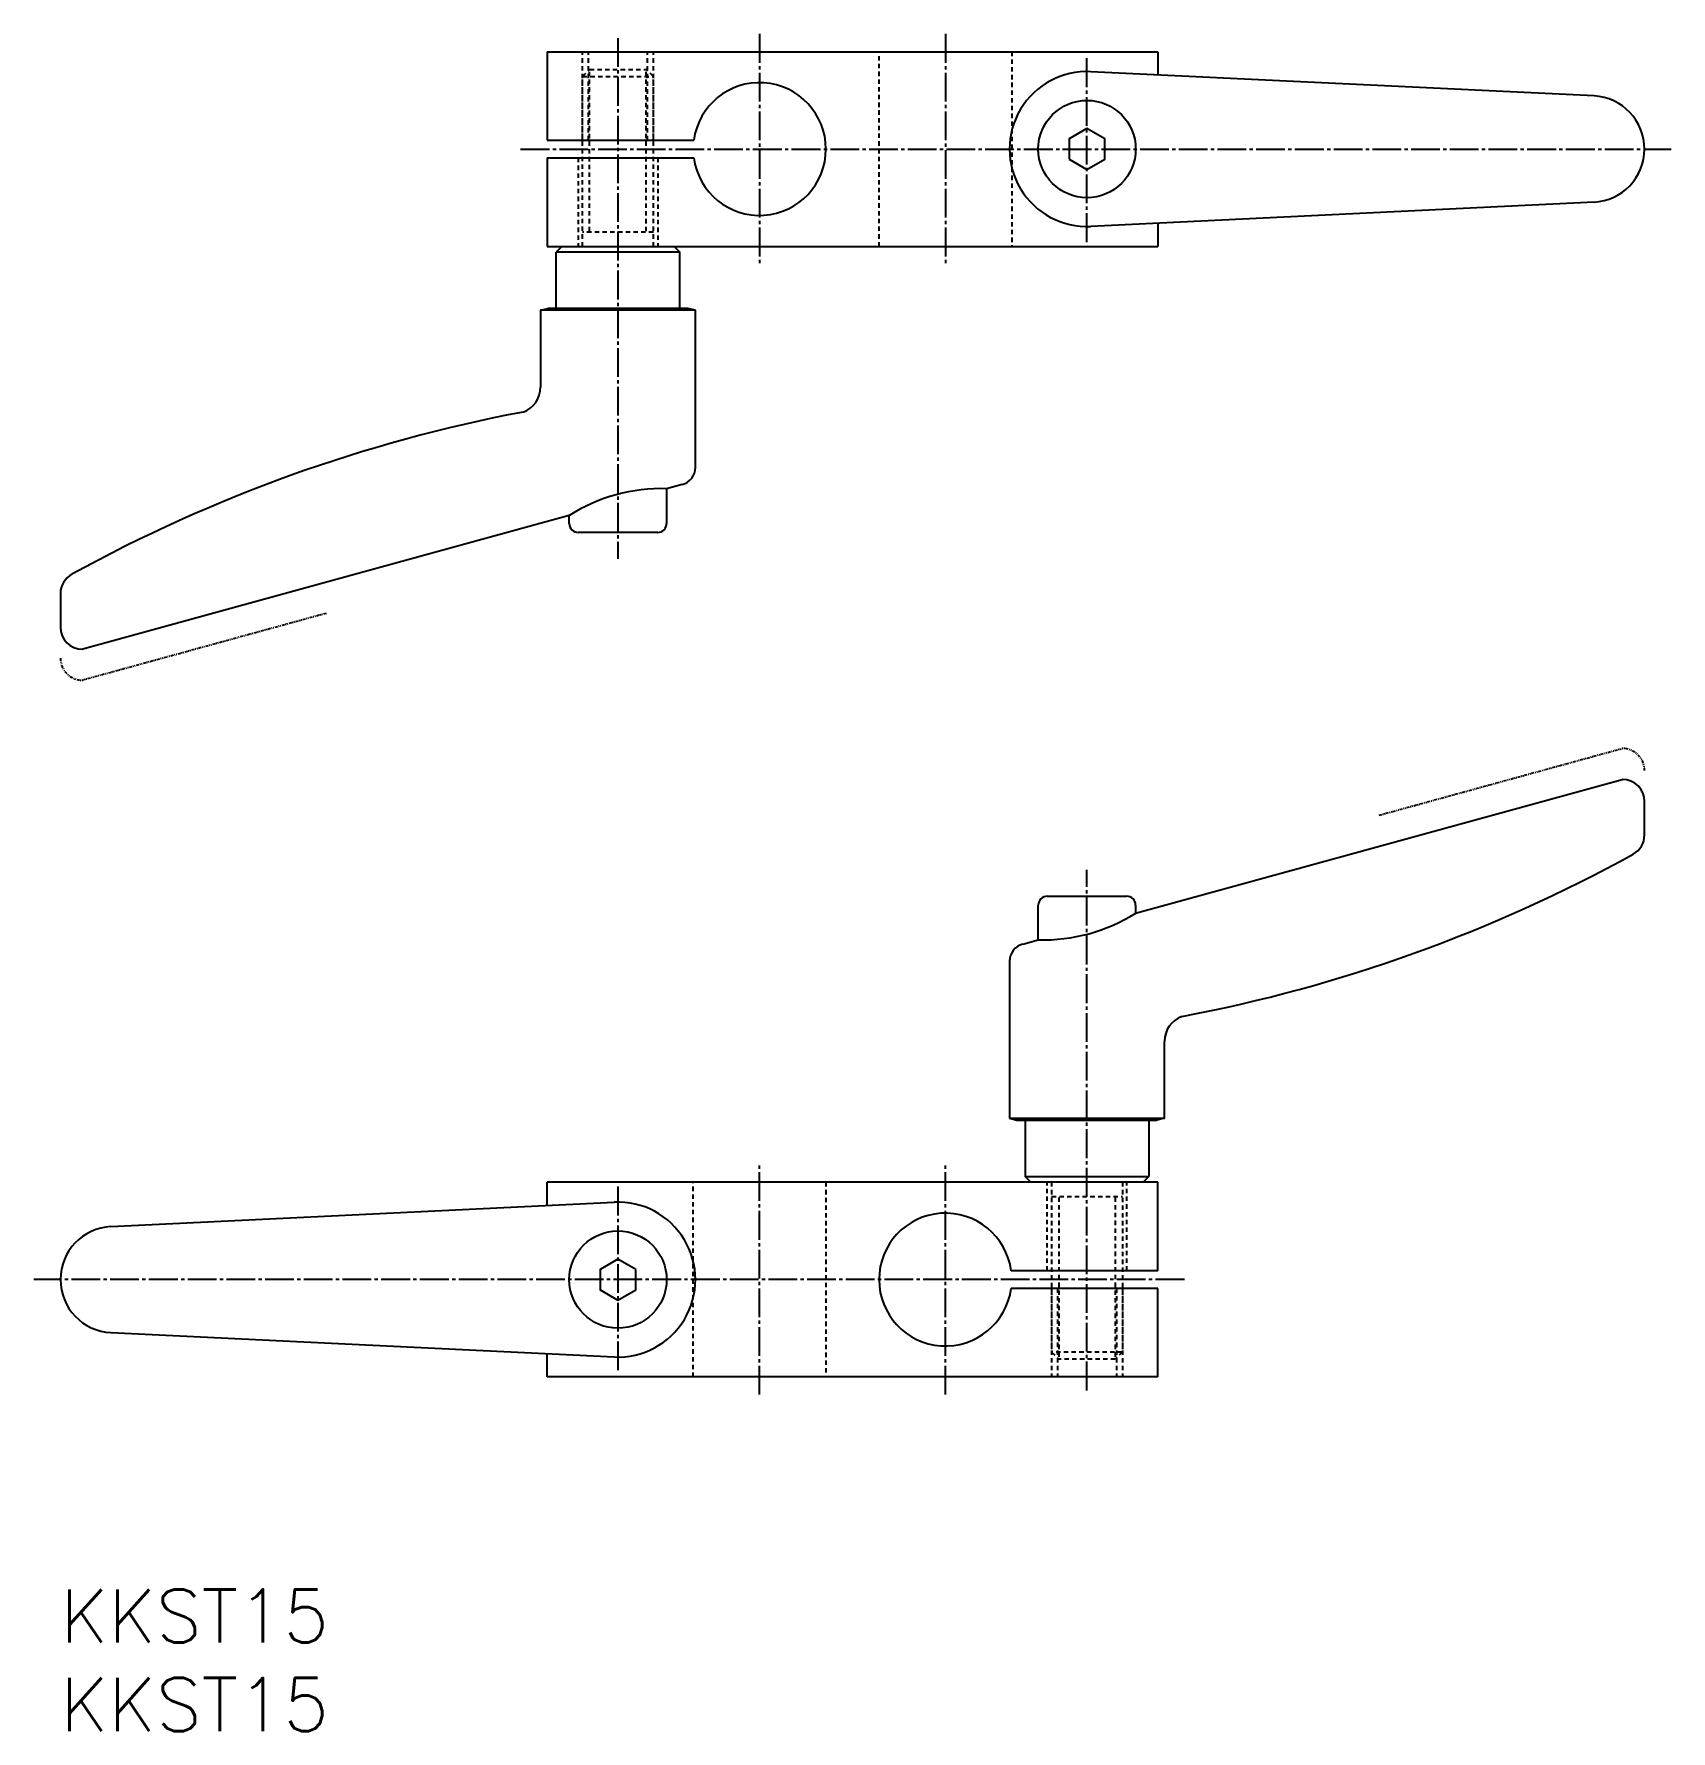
# Model space of a CAD drawing. Extents: x -412 to 703, y -2599 to -2407.
# Drawn here: x -411.8 to -226.8, y -2598.9 to -2407.2 of the extents above; entities outside this region: 6.
import ezdxf

# ---------------------------------------------------------------- set-up
doc = ezdxf.new("R2010")
doc.units = 0
doc.header["$LTSCALE"] = 0.25
doc.header["$PDMODE"] = 1
for name, pattern in [('CENTER', [17.5, 13, -1.5, 1.5, -1.5]), ('DASHED', [3.5, 2, -1.5]), ('PHANTOM', [2.5, 1.25, -0.25, 0.25, -0.25, 0.25, -0.25])]:
    doc.linetypes.add(name, pattern=pattern)
doc.layers.get('0').update_dxf_attribs({"linetype": 'CONTINUOUS'})
doc.layers.add('CENTER', color=1, linetype='CENTER')
doc.styles.get("Standard").update_dxf_attribs({"font": 'txt', "bigfont": 'BIGFONT'})

msp = doc.modelspace()

# ---------------------------------------------------------------- linework, layer by layer
at = {"color": 7, "linetype": 'CONTINUOUS'}
for p, q in [((-353.83, -2409.21), (-284.83, -2409.21)), ((-353.83, -2409.21), (-353.83, -2419.21)), ((-284.83, -2409.21), (-284.83, -2411.74)), ((-235.53, -2414.21), (-292.4, -2411.47)), ((-353.83, -2419.21), (-337.26, -2419.21)), ((-353.83, -2421.21), (-353.83, -2431.21)), ((-353.83, -2421.21), (-337.26, -2421.21)), ((-235.53, -2426.2), (-292.4, -2428.95)), ((-284.83, -2428.68), (-284.83, -2431.21)), ((-353.83, -2431.21), (-284.83, -2431.21)), ((-352.18, -2431.21), (-352.83, -2431.85)), ((-338.83, -2431.85), (-352.83, -2431.85)), ((-352.83, -2438.21), (-352.83, -2431.85)), ((-352.18, -2431.21), (-339.47, -2431.21)), ((-339.47, -2431.21), (-338.83, -2431.85)), ((-338.83, -2438.21), (-338.83, -2431.85)), ((-354.58, -2438.42), (-353.74, -2438.21)), ((-354.58, -2438.42), (-354.58, -2447.11)), ((-337.08, -2438.42), (-354.58, -2438.42)), ((-337.92, -2438.21), (-353.74, -2438.21)), ((-337.08, -2438.42), (-337.92, -2438.21)), ((-337.08, -2456.17), (-337.08, -2438.42)), ((-338.57, -2458.1), (-340.33, -2458.59)), ((-340.33, -2458.59), (-340.33, -2462.51)), ((-351.33, -2461.61), (-406.32, -2476.71)), ((-351.33, -2462.51), (-351.33, -2461.61)), ((-341.33, -2463.51), (-350.33, -2463.51)), ((-408.83, -2470.44), (-408.83, -2474.21)), ((-406.33, -2476.71), (-406.32, -2476.71)), ((-287.33, -2506.51), (-232.34, -2491.41)), ((-232.33, -2491.41), (-232.34, -2491.41)), ((-229.83, -2497.68), (-229.83, -2493.91)), ((-297.33, -2504.61), (-288.33, -2504.61)), ((-298.33, -2509.53), (-298.33, -2505.61)), ((-287.33, -2505.61), (-287.33, -2506.51)), ((-300.09, -2510.02), (-298.33, -2509.53)), ((-301.58, -2511.95), (-301.58, -2529.69)), ((-284.08, -2529.69), (-284.08, -2521.01)), ((-301.58, -2529.69), (-284.08, -2529.69)), ((-301.58, -2529.69), (-300.74, -2529.91)), ((-300.74, -2529.91), (-284.92, -2529.91)), ((-299.83, -2529.91), (-299.83, -2536.26)), ((-285.83, -2529.91), (-285.83, -2536.26)), ((-284.08, -2529.69), (-284.92, -2529.91)), ((-284.83, -2536.91), (-353.83, -2536.91)), ((-353.83, -2539.44), (-353.83, -2536.91)), ((-299.83, -2536.26), (-285.83, -2536.26)), ((-299.18, -2536.91), (-299.83, -2536.26)), ((-286.47, -2536.91), (-299.18, -2536.91)), ((-286.47, -2536.91), (-285.83, -2536.26)), ((-284.83, -2546.91), (-284.83, -2536.91)), ((-403.12, -2541.92), (-346.26, -2539.17)), ((-284.83, -2546.91), (-301.39, -2546.91)), ((-284.83, -2548.91), (-301.39, -2548.91)), ((-284.83, -2558.91), (-284.83, -2548.91)), ((-403.12, -2553.9), (-346.26, -2556.65)), ((-353.83, -2558.91), (-353.83, -2556.38)), ((-284.83, -2558.91), (-353.83, -2558.91))]:
    msp.add_line(p, q, dxfattribs=at)
at = {"color": 3, "linetype": 'DASHED'}
for p, q in [((-349.83, -2419.21), (-349.83, -2409.21)), ((-349.15, -2419.21), (-349.15, -2409.21)), ((-342.5, -2419.21), (-342.5, -2409.21)), ((-341.83, -2419.21), (-341.83, -2409.21)), ((-316.33, -2431.21), (-316.33, -2409.21)), ((-301.33, -2409.21), (-301.33, -2431.21)), ((-349.83, -2412.01), (-349.03, -2411.21)), ((-349.03, -2411.21), (-342.63, -2411.21)), ((-349.03, -2429.48), (-349.03, -2411.21)), ((-341.83, -2412.01), (-342.63, -2411.21)), ((-342.63, -2429.48), (-342.63, -2411.21)), ((-349.83, -2412.01), (-341.83, -2412.01)), ((-349.83, -2431.21), (-349.83, -2412.01)), ((-341.83, -2431.21), (-341.83, -2412.01)), ((-350.33, -2421.21), (-350.33, -2431.21)), ((-341.33, -2421.21), (-341.33, -2431.21)), ((-341.83, -2429.61), (-349.83, -2429.61)), ((-337.33, -2558.91), (-337.33, -2536.91)), ((-322.33, -2536.91), (-322.33, -2558.91)), ((-297.33, -2546.91), (-297.33, -2536.91)), ((-296.83, -2536.91), (-296.83, -2556.11)), ((-288.83, -2536.91), (-288.83, -2556.11)), ((-288.33, -2546.91), (-288.33, -2536.91)), ((-296.83, -2538.51), (-288.83, -2538.51)), ((-296.03, -2538.63), (-296.03, -2556.91)), ((-289.63, -2538.63), (-289.63, -2556.91)), ((-296.83, -2548.91), (-296.83, -2558.91)), ((-296.15, -2548.91), (-296.15, -2558.91)), ((-289.5, -2548.91), (-289.5, -2558.91)), ((-288.83, -2548.91), (-288.83, -2558.91)), ((-288.83, -2556.11), (-296.83, -2556.11)), ((-296.83, -2556.11), (-296.03, -2556.91)), ((-289.63, -2556.91), (-296.03, -2556.91)), ((-288.83, -2556.11), (-289.63, -2556.91))]:
    msp.add_line(p, q, dxfattribs=at)
at = {"color": 3, "linetype": 'PHANTOM'}
for p, q in [((-378.82, -2472.66), (-406.32, -2480.21)), ((-406.33, -2480.21), (-406.32, -2480.21)), ((-259.83, -2495.46), (-232.34, -2487.91)), ((-232.33, -2487.91), (-232.34, -2487.91))]:
    msp.add_line(p, q, dxfattribs=at)
at = {"color": 7, "linetype": 'CONTINUOUS'}
for points in [[(-294.83, -2421.36), (-292.83, -2422.52), (-290.83, -2421.36), (-290.83, -2419.05), (-292.83, -2417.9), (-294.83, -2419.05)], [(-343.83, -2546.76), (-345.83, -2545.6), (-347.83, -2546.76), (-347.83, -2549.07), (-345.83, -2550.22), (-343.83, -2549.07)]]:
    msp.add_lwpolyline(points, close=True, dxfattribs=at)
for centre in [(-292.83, -2420.21), (-345.83, -2547.91)]:
    msp.add_circle(centre, 5.5, dxfattribs=at)
for centre, radius, start, end in [((-292.83, -2420.21), 8.75, 87.1978, 272.8022), ((-329.83, -2420.21), 7.5, 187.6623, 172.3377), ((-235.83, -2420.21), 6, 272.8022, 87.1978), ((-357.58, -2447.11), 3, 290, 0), ((-324.55, -2619.03), 172.11, 100.7157, 118.826), ((-339.08, -2456.17), 2, 284.832, 0), ((-340.89, -2478.06), 19.49, 88.3369, 122.3758), ((-350.33, -2462.51), 1, 180, 270), ((-341.33, -2462.51), 1, 270, 0), ((-406.33, -2470.44), 2.5, 118.826, 180), ((-406.33, -2474.21), 2.5, 180, 270), ((-232.33, -2493.91), 2.5, 0, 90), ((-232.33, -2497.68), 2.5, 298.826, 0), ((-314.11, -2349.08), 172.11, 280.7157, 298.826), ((-297.33, -2505.61), 1, 90, 180), ((-288.33, -2505.61), 1, 0, 90), ((-297.76, -2490.05), 19.49, 268.3369, 302.3758), ((-299.58, -2511.95), 2, 104.832, 180), ((-281.08, -2521.01), 3, 110, 180), ((-345.83, -2547.91), 8.75, 267.1978, 92.8022), ((-402.83, -2547.91), 6, 92.8022, 267.1978), ((-308.83, -2547.91), 7.5, 7.6623, 352.3377)]:
    msp.add_arc(centre, radius, start, end, dxfattribs=at)
at = {"color": 3, "linetype": 'PHANTOM'}
for centre, start, end in [((-406.33, -2477.71), 180, 270), ((-232.33, -2490.41), 0, 90)]:
    msp.add_arc(centre, 2.5, start, end, dxfattribs=at)
at = {"color": 7, "linetype": 'CONTINUOUS'}
for p in [(587.85, -2466.97), (587.85, -2466.97), (587.85, -2466.97), (702.85, -2466.97), (702.85, -2466.97), (702.85, -2466.97)]:
    msp.add_point(p, dxfattribs=at)
at = {"layer": 'CENTER', "color": 1, "linetype": 'CENTER'}
for p, q in [((-345.83, -2407.69), (-345.83, -2466.51)), ((-329.83, -2407.21), (-329.83, -2433.21)), ((-308.83, -2407.21), (-308.83, -2433.21)), ((-292.83, -2430.71), (-292.83, -2409.71)), ((-356.83, -2420.21), (-226.83, -2420.21)), ((-292.83, -2560.43), (-292.83, -2501.61)), ((-329.83, -2560.91), (-329.83, -2534.91)), ((-308.83, -2560.91), (-308.83, -2534.91)), ((-345.83, -2537.41), (-345.83, -2558.41)), ((-281.83, -2547.91), (-411.83, -2547.91))]:
    msp.add_line(p, q, dxfattribs=at)

# ---------------------------------------------------------------- texts
at = {"color": 7, "linetype": 'CONTINUOUS'}
for p in [(-408.83, -2588.91), (-408.83, -2598.91)]:
    msp.add_text('KKST15', height=6, dxfattribs=at).set_placement(p)

doc.saveas('drawing.dxf')
